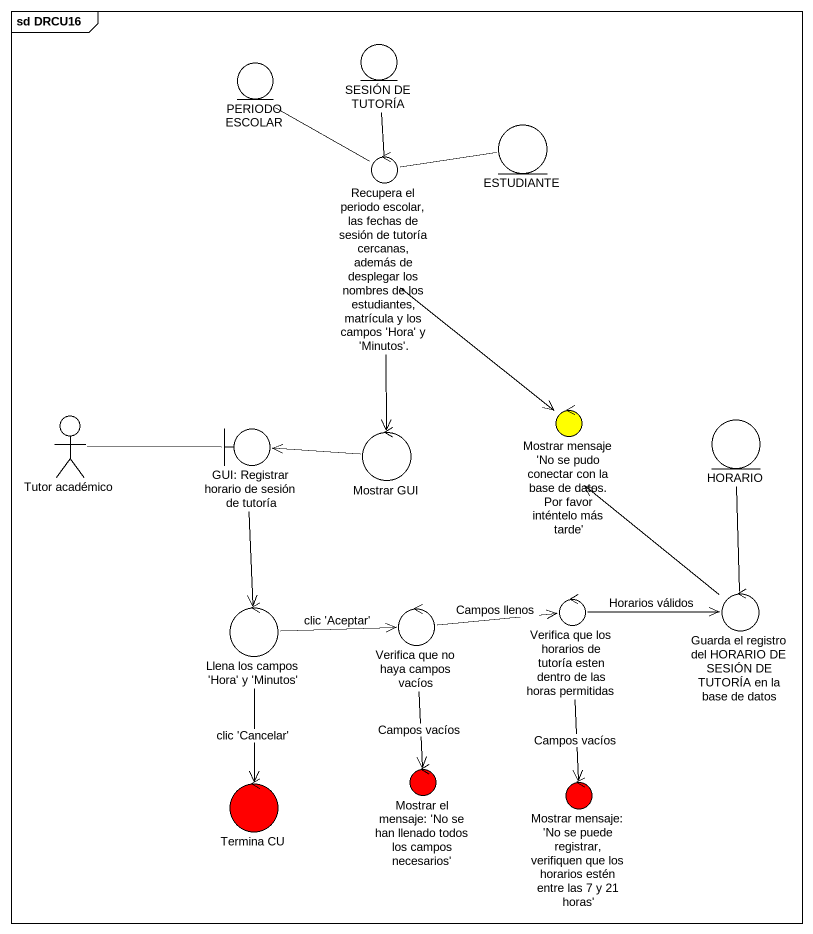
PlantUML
@startuml
mainframe sd DRCU16
entity "PERIODO ESCOLAR" as PERIODO_ESCOLAR
entity "SESIÓN DE TUTORÍA" as SESIÓN_DE_TUTORÍA
entity ESTUDIANTE
control "Recupera el periodo escolar, las fechas de sesión de tutoría cercanas, además de desplegar los nombres de los estudiantes, matrícula y los campos 'Hora' y 'Minutos'." as Recupera_el_periodo_escolar
actor "Tutor académico" as Tutor_académico
boundary "GUI: Registrar horario de sesión de tutoría" as GUI_Registrar_horario_de
control "Mostrar mensaje 'No se pudo conectar con la base de datos. Por favor inténtelo más tarde'" as Mostrar_mensaje_No_se_pudo #FFFF00
entity HORARIO
control "Mostrar GUI" as Mostrar_GUI
control "Llena los campos 'Hora' y 'Minutos'" as Llena_los_campos_Hora_y
control "Verifica que no haya campos vacíos" as Verifica_que_no_haya_campos
control "Verifica que los horarios de tutoría esten dentro de las horas permitidas" as Verifica_que_los_horarios
control "Guarda el registro del HORARIO DE SESIÓN DE TUTORÍA en la base de datos" as Guarda_el_registro_del
control "Mostrar el mensaje: 'No se han llenado todos los campos necesarios'" as Mostrar_el_mensaje_No_se #FF0000
control "Termina CU" as Termina_CU #FF0000
control "Mostrar mensaje: 'No se puede registrar, verifiquen que los horarios estén entre las 7 y 21 horas'" as Mostrar_mensaje_No_se_puede #FF0000
PERIODO_ESCOLAR -- Recupera_el_periodo_escolar
SESIÓN_DE_TUTORÍA -- Recupera_el_periodo_escolar
ESTUDIANTE -left- Recupera_el_periodo_escolar
Recupera_el_periodo_escolar --> Mostrar_mensaje_No_se_pudo
Recupera_el_periodo_escolar --> Mostrar_GUI
Tutor_académico -right- GUI_Registrar_horario_de
GUI_Registrar_horario_de --> Llena_los_campos_Hora_y
Mostrar_GUI -left-> GUI_Registrar_horario_de
Llena_los_campos_Hora_y -right-> Verifica_que_no_haya_campos : clic 'Aceptar'
Llena_los_campos_Hora_y --> Termina_CU : clic 'Cancelar'
Verifica_que_no_haya_campos -right-> Verifica_que_los_horarios : Campos llenos
Verifica_que_no_haya_campos --> Mostrar_el_mensaje_No_se : Campos vacíos
Verifica_que_los_horarios -right-> Guarda_el_registro_del : Horarios válidos
Verifica_que_los_horarios --> Mostrar_mensaje_No_se_puede : Campos vacíos
Guarda_el_registro_del -up-> Mostrar_mensaje_No_se_pudo
Guarda_el_registro_del -up- HORARIO
@enduml
